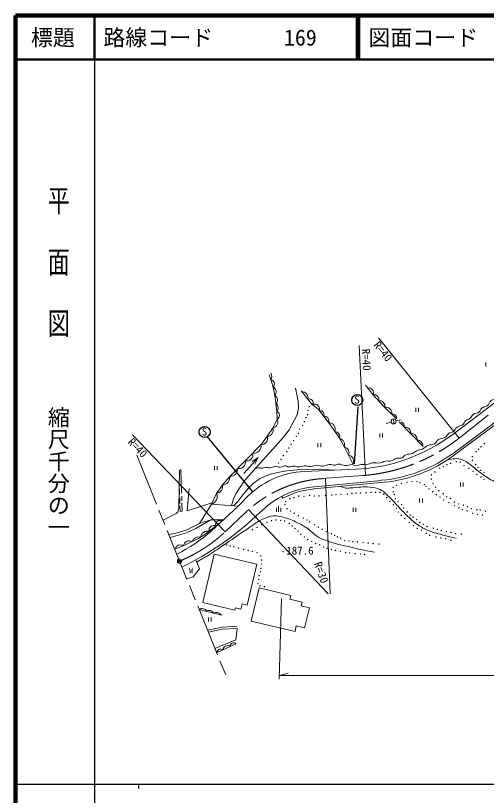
# Model space of a CAD drawing. Units: millimetres, scale not verified. Extents: x 40000 to 680000, y 20000 to 380000.
# Drawn here: x 40000 to 147268, y 202409 to 380000 of the extents above; entities that cross this region are included whole.
import ezdxf
from ezdxf.enums import TextEntityAlignment as Align

# ---------------------------------------------------------------- set-up
doc = ezdxf.new("R2010")
doc.units = ezdxf.units.MM
doc.header["$LTSCALE"] = 1000
doc.header["$PDMODE"] = 32
doc.header["$PDSIZE"] = 500
doc.linetypes.add('CHAIN', pattern=[18.5, 12, -1.5, 3.5, -1.5])
for name, color, linetype, lineweight in [('M-BGD', 7, 'Continuous', 13), ('M-BMK', 2, 'CHAIN', 13), ('M-BMK-SRVR', 3, 'Continuous', 25), ('M-STR-HTXT', 7, 'Continuous', 13), ('M-TTL', 2, 'Continuous', 140), ('M-TTL-BAND', 7, 'Continuous', 25), ('M-TTL-LINE', 7, 'Continuous', 50)]:
    doc.layers.add(name, color=color, linetype=linetype, lineweight=lineweight)
doc.layers.add('M-OTRS', color=6, linetype='Continuous')
doc.layers.add('M-TTL-TXT', color=7, linetype='Continuous')
doc.styles.add('@ＭＳ ゴシック', font='')
doc.styles.add('ＭＳ ゴシック', font='')
doc.styles.get('@ＭＳ ゴシック').set_extended_font_data('@MS Gothic')
doc.styles.get('ＭＳ ゴシック').set_extended_font_data('MS Gothic')

msp = doc.modelspace()

# ---------------------------------------------------------------- linework, layer by layer
at = {"layer": 'M-BGD'}
for p, q in [((141058, 283768), (122669, 306646)), ((119739, 275301), (118305, 304895)), ((147173, 300989), (147173, 300092)), ((149438, 292074), (139586, 284632)), ((131203, 290698), (131203, 289800)), ((131826, 290698), (131826, 289800)), ((125990, 288151), (126234, 287030)), ((126696, 287693), (127844, 287969)), ((151057, 288205), (139700, 279773)), ((151306, 288945), (139973, 280531)), ((124392, 287140), (125582, 287425)), ((132850, 281900), (127368, 287515)), ((87721, 262419), (66630, 284518)), ((123001, 284830), (123001, 283933)), ((123625, 284830), (123625, 283933)), ((108892, 282643), (108892, 281746)), ((109516, 282643), (109516, 281746)), ((92007, 275714), (95287, 279350)), ((95287, 279350), (93876, 278425)), ((95287, 279350), (94511, 277851)), ((85329, 277391), (85329, 276494)), ((85952, 277391), (85952, 276494)), ((77670, 276716), (77826, 271230)), ((105826, 276186), (117492, 276690)), ((77376, 270947), (77295, 273607)), ((123969, 273731), (107927, 272205)), ((123393, 274162), (108056, 272704)), ((111690, 248287), (110605, 274603)), ((141328, 273685), (141328, 272787)), ((141951, 273685), (141951, 272787)), ((77438, 268905), (77398, 270212)), ((77845, 270557), (77876, 269470)), ((91705, 269277), (92388, 270007)), ((100659, 270510), (100908, 270094)), ((132054, 269994), (132054, 269097)), ((132677, 269994), (132677, 269097)), ((90683, 268288), (84586, 262585)), ((90683, 268288), (91705, 269277)), ((94727, 266024), (97553, 268500)), ((99929, 266996), (99929, 268318)), ((111182, 248346), (93089, 267487)), ((99418, 267894), (99418, 266996)), ((100440, 267894), (100440, 266996)), ((116913, 267880), (116913, 266983)), ((117536, 267880), (117536, 266983)), ((87011, 243449), (81818, 244757)), ((83938, 242898), (83938, 242001)), ((84561, 242898), (84561, 242001)), ((90194, 236908), (85811, 234898))]:
    msp.add_line(p, q, dxfattribs=at)
at = {"layer": 'M-BGD', "lineweight": 25}
for p, q in [((117946, 290881), (117138, 277905)), ((83684, 284083), (94007, 271550))]:
    msp.add_line(p, q, dxfattribs=at)
at = {"layer": 'M-BGD'}
for points in [[(84604, 268720), (85743, 271174), (87210, 273226), (88851, 275119), (96001, 282374), (97431, 284267), (98651, 286201), (99597, 288115), (99534, 289945), (99050, 293478), (98609, 295665), (97746, 298209)], [(89224, 268392), (89646, 269974), (90154, 271075), (92017, 273869), (94895, 277171), (98621, 281235), (101076, 284029), (102346, 285637), (104124, 289109), (104463, 290633), (104378, 292157), (103785, 295120)], [(126785, 288181), (123715, 291163), (121457, 293637), (119733, 295824)], [(116827, 277935), (114907, 281702), (113688, 283926), (111332, 287286), (108975, 290270), (107451, 291569), (105026, 294514)], [(73594, 265058), (76609, 266575), (76983, 266977), (77217, 267781), (77334, 276506)], [(89637, 268363), (90625, 269311), (91761, 270888), (92903, 272215), (94156, 273430), (95586, 274468), (96689, 275066), (98072, 275552), (99689, 275945), (101792, 276300), (104138, 276533), (106577, 276646), (109213, 276674), (112758, 276485)], [(84745, 269022), (79104, 267225), (79510, 272270)], [(77889, 269014), (77944, 267113), (77495, 267043), (77454, 268371)], [(81902, 264345), (84604, 268720), (90683, 268288)], [(84485, 265201), (81902, 264345), (78835, 262809), (76578, 262164), (74901, 261832)], [(87337, 265158), (84485, 265201), (81050, 263159), (78975, 262220), (75188, 261123)], [(87337, 265158), (83368, 261979), (81700, 260942), (78209, 259231), (76251, 258499)], [(81103, 256061), (81868, 253978), (80494, 252197), (78992, 251731)], [(83723, 240052), (87111, 240760), (90448, 240956)], [(85413, 235880), (90172, 237830), (90452, 240391), (87041, 240250), (83917, 239574)]]:
    msp.add_lwpolyline(points, dxfattribs=at)
for points in [[(82644, 246314), (85273, 257355), (94949, 255051), (92732, 245740), (91625, 246003), (91345, 244827), (90067, 245131), (89935, 244578)], [(93687, 242104), (95492, 249685), (102724, 247963), (102516, 247091), (105256, 246439), (105050, 245573), (106942, 245123), (105851, 240539), (103959, 240989), (103659, 239730)]]:
    msp.add_lwpolyline(points, close=True, dxfattribs=at)
at = {"layer": 'M-BGD', "lineweight": 25}
for centre in [(117834, 292446), (83067, 285171)]:
    msp.add_circle(centre, 1250, dxfattribs=at)
at = {"layer": 'M-BGD'}
for centre, radius in [((106635, 290094), 53.3), ((106894, 290929), 53.3), ((106130, 288461), 53.3), ((106508, 289134), 53.3), ((126131, 287595), 574), ((104721, 285874), 53.3), ((105402, 286698), 53.3), ((105810, 287551), 53.3), ((103985, 284171), 53.3), ((104426, 284865), 53.3), ((102786, 282341), 53.3), ((103375, 283204), 53.3), ((146825, 282536), 53.3), ((101786, 280710), 53.3), ((102260, 281542), 53.3), ((144933, 280699), 53.3), ((145494, 281246), 53.3), ((146068, 281793), 53.3), ((100449, 278916), 53.3), ((101029, 279804), 53.3), ((144078, 279522), 53.3), ((99916, 278093), 53.3), ((137461, 277271), 53.3), ((138260, 277734), 53.3), ((139101, 278056), 53.3), ((140405, 278435), 53.3), ((141302, 278351), 53.3), ((142143, 277496), 53.3), ((144092, 278736), 53.3), ((144793, 277755), 53.3), ((145367, 277096), 53.3), ((134741, 275407), 53.3), ((135582, 276094), 53.3), ((136620, 276879), 53.3), ((143251, 276893), 53.3), ((144215, 276230), 53.3), ((145077, 275536), 53.3), ((145928, 276451), 53.3), ((146713, 275989), 53.3), ((127903, 273477), 53.3), ((129164, 273729), 53.3), ((130300, 273869), 53.3), ((131436, 273841), 53.3), ((132151, 273645), 53.3), ((134699, 274439), 53.3), ((146065, 274884), 53.3), ((146738, 274401), 53.3), ((125996, 272579), 53.3), ((126809, 273014), 53.3), ((133146, 273182), 53.3), ((133483, 272804), 53.3), ((134226, 272201), 53.3), ((135105, 273388), 53.3), ((135708, 272575), 53.3), ((136423, 271776), 53.3), ((102478, 269959), 53.3), ((103405, 270251), 53.3), ((104521, 270560), 53.3), ((105706, 270526), 53.3), ((106976, 270715), 53.3), ((108058, 270612), 53.3), ((109140, 270629), 53.3), ((110565, 270766), 53.3), ((112042, 270835), 53.3), ((113003, 270886), 53.3), ((114137, 270972), 53.3), ((115562, 271024), 53.3), ((116609, 271178), 53.3), ((117571, 271247), 53.3), ((118567, 271298), 53.3), ((119803, 271316), 53.3), ((121005, 271419), 53.3), ((122001, 271419), 53.3), ((122997, 271401), 53.3), ((123890, 271006), 53.3), ((124576, 270251), 53.3), ((126024, 271612), 53.3), ((126276, 270939), 53.3), ((126529, 269972), 53.3), ((135053, 271556), 53.3), ((135838, 270925), 53.3), ((136707, 270350), 53.3), ((137419, 271103), 53.3), ((138232, 270458), 53.3), ((139045, 270037), 53.3), ((101362, 268603), 53.3), ((101550, 269375), 53.3), ((125263, 269392), 53.3), ((126053, 268620), 53.3), ((127146, 269313), 53.3), ((127945, 268626), 53.3), ((137520, 269705), 53.3), ((138745, 269070), 53.3), ((139942, 269196), 53.3), ((139950, 268387), 53.3), ((140966, 268789), 53.3), ((142003, 268509), 53.3), ((142999, 268172), 53.3), ((101859, 267727), 53.3), ((102666, 267160), 53.3), ((103474, 266679), 53.3), ((126723, 267778), 53.3), ((127204, 266937), 53.3), ((128421, 267841), 53.3), ((129221, 266985), 53.3), ((141044, 267911), 53.3), ((141782, 267462), 53.3), ((142839, 267228), 53.3), ((143854, 267724), 53.3), ((144119, 266658), 53.3), ((145088, 267457), 53.3), ((145278, 266406), 53.3), ((145859, 267401), 53.3), ((147022, 267135), 53.3), ((97286, 264618), 53.3), ((98316, 264976), 53.3), ((99305, 265123), 53.3), ((100398, 265060), 53.3), ((101281, 264892), 53.3), ((104418, 266147), 53.3), ((105534, 265546), 53.3), ((106375, 265117), 53.3), ((106959, 264653), 53.3), ((127856, 266216), 53.3), ((128680, 265460), 53.3), ((129908, 266270), 53.3), ((130538, 265766), 53.3), ((131366, 265191), 53.3), ((132095, 264602), 53.3), ((146391, 266280), 53.3), ((93968, 262959), 53.3), ((95036, 263462), 53.3), ((96066, 264051), 53.3), ((102396, 264345), 53.3), ((103027, 263777), 53.3), ((103679, 263188), 53.3), ((108144, 264069), 53.3), ((108968, 263503), 53.3), ((109861, 262988), 53.3), ((129728, 264499), 53.3), ((130603, 263829), 53.3), ((131496, 263211), 53.3), ((132441, 262867), 53.3), ((132894, 264139), 53.3), ((133763, 263635), 53.3), ((135193, 263256), 53.3), ((136076, 263025), 53.3), ((104331, 262578), 53.3), ((104983, 261884), 53.3), ((105803, 261247), 53.3), ((110805, 262490), 53.3), ((111973, 262026), 53.3), ((112711, 261614), 53.3), ((113312, 261288), 53.3), ((133540, 262078), 53.3), ((134329, 261666), 53.3), ((135755, 261253), 53.3), ((136871, 261047), 53.3), ((136981, 262751), 53.3), ((138116, 262478), 53.3), ((139168, 262289), 53.3), ((140282, 262036), 53.3), ((141544, 261910), 53.3), ((88065, 259417), 53.3), ((106574, 260686), 53.3), ((107471, 260265), 53.3), ((108355, 259774), 53.3), ((109266, 259480), 53.3), ((114085, 260979), 53.3), ((114995, 260412), 53.3), ((115974, 260343), 53.3), ((116850, 260206), 53.3), ((117897, 260155), 53.3), ((119131, 259975), 53.3), ((120342, 259899), 53.3), ((121466, 259772), 53.3), ((122759, 259669), 53.3), ((137987, 260893), 53.3), ((139154, 260481), 53.3), ((88893, 259193), 53.3), ((89720, 259038), 53.3), ((90799, 258744), 53.3), ((91977, 258422), 53.3), ((93000, 258211), 53.3), ((93926, 258001), 53.3), ((95019, 257692), 53.3), ((100951, 257926), 53.3), ((110177, 258989), 53.3), ((110934, 258639), 53.3), ((111930, 258400), 53.3), ((112883, 258190), 53.3), ((113977, 258008), 53.3), ((115210, 257714), 53.3), ((116136, 257615), 53.3), ((117369, 257461), 53.3), ((95889, 256949), 53.3), ((96029, 255982), 53.3), ((118603, 257377), 53.3), ((119528, 257265), 53.3), ((95889, 254131), 53.3), ((95987, 255113), 53.3), ((95482, 252463), 53.3), ((95762, 253346), 53.3), ((95216, 250612), 53.3), ((95370, 251636), 53.3), ((95692, 250150), 53.3), ((96702, 249982), 53.3)]:
    msp.add_circle(centre, radius, dxfattribs=at)
for centre, radius, start, end in [((97163, 297838), 1226, 321.94193, 36.69487), ((97994, 296134), 957, 313.54811, 81.95448), ((98114, 294310), 1252, 318.34597, 64.48571), ((120482, 294113), 1086, 333.99915, 102.50969), ((98557, 292445), 1145, 311.13702, 64.45418), ((105208, 292941), 1430, 346.39283, 92.57122), ((121702, 292616), 1050, 341.27286, 103.46811), ((98684, 290619), 1149, 317.957, 57.00301), ((106968, 291863), 829, 325.77535, 116.51324), ((108134, 290403), 1103, 339.82053, 115.82774), ((122931, 291098), 1203, 345.30793, 101.23702), ((99149, 288968), 964, 297.73293, 66.21693), ((109373, 289180), 867, 333.1206, 103.50626), ((124363, 289492), 1328, 350.03898, 101.64216), ((98424, 287445), 1351, 277.03643, 29.73352), ((110265, 287663), 1132, 340.57704, 96.04982), ((125855, 288337), 943, 350.48784, 101.19331), ((97291, 285573), 1403, 272.77642, 22.26306), ((111362, 285802), 1485, 338.89831, 91.16057), ((126976, 286140), 1642, 3.37071, 53.31275), ((128745, 284983), 1261, 352.72696, 95.89772), ((95962, 283742), 1461, 267.95247, 17.08823), ((112667, 284068), 1201, 342.20798, 86.14883), ((115787, 316135), 39482, 272.47515, 307.06866), ((130067, 283403), 1422, 355.78306, 92.84162), ((113398, 282174), 1582, 342.61493, 74.85869), ((131539, 282079), 1220, 356.05193, 92.57275), ((94238, 282027), 1692, 262.18697, 8.64945), ((114749, 280486), 1226, 331.41114, 82.59704), ((92728, 279933), 1346, 252.72987, 18.10655), ((115686, 278591), 1316, 330.1016, 83.90658), ((120263, 307079), 33064, 275.43205, 306.59124), ((121000, 304960), 31371, 275.43205, 306.59124), ((90891, 278302), 1479, 257.30445, 13.53197), ((88986, 276700), 1588, 265.12276, 5.71366), ((106671, 256644), 19560, 92.47515, 136.90542), ((86968, 274958), 1889, 274.05037, 4.86224), ((85757, 272656), 1408, 271.59072, 17.25988), ((109955, 252740), 20054, 95.43205, 128.19869), ((109955, 252740), 19571, 95.43205, 117.53119), ((84058, 270523), 1884, 286.85173, 22.67608), ((49517, 313549), 65594, 295.64356, 313.56923), ((86571, 264021), 1029, 62.06723, 195.319), ((85100, 262851), 1017, 61.9884, 195.39783), ((58427, 293151), 40232, 297.05679, 310.55788), ((81742, 259666), 1606, 75.39495, 159.62656), ((83795, 260942), 1672, 78.7894, 170.4289), ((77547, 258309), 1135, 54.31301, 166.7234), ((79578, 259002), 1388, 61.70122, 170.50477), ((82583, 243913), 1053, 22.71712, 129.02203), ((84112, 243484), 1067, 25.03174, 126.70741), ((85694, 242728), 1356, 34.73888, 117.00027), ((88278, 235489), 1028, 53.1827, 176.07304), ((89633, 236415), 747, 41.27234, 187.9834), ((86718, 234823), 910, 54.03851, 175.21723)]:
    msp.add_arc(centre, radius, start, end, dxfattribs=at)
for points, knots in [([(94640, 276878), (94925, 276946), (95024, 276965), (95275, 276981), (95584, 277002), (95757, 276905), (96066, 276925), (96403, 276947), (96570, 277114), (96908, 277125), (97295, 277137), (97506, 276975), (97892, 277006), (98447, 277051), (98713, 277342), (99269, 277374), (99672, 277397), (99880, 277139), (100283, 277168), (100696, 277199), (100886, 277452), (101300, 277467), (101682, 277482), (101865, 277240), (102247, 277226), (102711, 277209), (102960, 277392), (103424, 277394), (103809, 277396), (104007, 277212), (104392, 277212), (104942, 277212), (105230, 277430), (105780, 277450), (106361, 277471), (106684, 277307), (107266, 277338), (107821, 277368), (108111, 277583), (108668, 277591), (109228, 277598), (109525, 277329), (110084, 277366), (110637, 277403), (110894, 277702), (111444, 277773), (111994, 277844), (112308, 277581), (112860, 277642), (113175, 277677), (113328, 277834), (113645, 277848), (114217, 277872), (114502, 277545), (115075, 277520), (115712, 277493), (116055, 277777), (116692, 277745), (117038, 277727), (117196, 277487), (117542, 277492), (117992, 277499), (118207, 277743), (118655, 277791), (119196, 277850), (119510, 277655), (120047, 277745), (120523, 277825), (120750, 278032), (121225, 278119), (121922, 278245), (122342, 278006), (123038, 278137), (123529, 278230), (123763, 278442), (124253, 278539), (124787, 278645), (125119, 278457), (125646, 278595), (126150, 278728), (126319, 279090), (126823, 279221), (127237, 279329), (127514, 279090), (127917, 279231), (128376, 279391), (128457, 279792), (128898, 279997), (129440, 280250), (129856, 280037), (130403, 280278), (130805, 280455), (130941, 280715), (131338, 280904), (131835, 281140), (132192, 281061), (132693, 281287), (133228, 281528), (133399, 281893), (133936, 282128), (134481, 282367), (134914, 282155), (135422, 282465), (135870, 282738), (135883, 283173), (136320, 283465), (136829, 283805), (137302, 283584), (137824, 283904), (138261, 284171), (138292, 284576), (138712, 284867), (139048, 285099), (139353, 285012), (139684, 285250), (140115, 285559), (140162, 285948), (140591, 286259), (141021, 286571), (141404, 286506), (141825, 286830), (142196, 287114), (142211, 287468), (142572, 287764), (142891, 288025), (143188, 287990), (143507, 288250), (143864, 288541), (143875, 288891), (144236, 289176), (144704, 289545), (145211, 289350), (145647, 289755), (145934, 290021), (145900, 290334), (146190, 290596), (146595, 290962), (147037, 290825), (147470, 291157), (147930, 291510), (147887, 292003), (148349, 292353), (148787, 292685), (149226, 292504), (149676, 292821), (150145, 293151), (150198, 293571), (150657, 293914), (151012, 294180), (151336, 294106), (151704, 294354), (152204, 294689), (152320, 295084), (152826, 295410), (153326, 295732), (153724, 295676), (154246, 295961), (154700, 296209), (154821, 296553), (155284, 296784), (155577, 296930), (155806, 296813), (156106, 296943), (156713, 297203), (156934, 297590), (157555, 297812), (157995, 297969), (158301, 297688), (158751, 297812), (159369, 297982), (159579, 298424), (160200, 298578), (160813, 298730), (161195, 298467), (161817, 298578), (162269, 298659), (162474, 298899), (162929, 298961), (163497, 299040), (163815, 298771), (164387, 298793), (164905, 298814), (165168, 299071), (165687, 299064), (166049, 299059), (166222, 298812), (166584, 298831), (167055, 298855), (167254, 299193), (167724, 299233), (168319, 299283), (168633, 298956), (169229, 298971), (169679, 298982), (169910, 299206), (170360, 299195), (170809, 299184), (171041, 298982), (171491, 298980), (171857, 298979), (172050, 299140), (172416, 299130), (172853, 299117), (173059, 298884), (173491, 298821), (173827, 298773), (174031, 298895), (174360, 298812), (174651, 298739), (174741, 298512), (175032, 298442), (175469, 298336), (175742, 298479), (176182, 298386), (176461, 298327), (176558, 298124), (176836, 298059), (177245, 297963), (177506, 298143), (177911, 298031), (178404, 297894), (178605, 297613), (179098, 297479), (179759, 297301), (180176, 297444), (180837, 297264), (181196, 297166), (181317, 296909), (181678, 296816), (182260, 296665), (182632, 296822), (183211, 296657), (183685, 296521), (183842, 296185), (184313, 296040), (184791, 295893), (185104, 296029), (185585, 295890), (186044, 295758), (186228, 295490), (186688, 295358), (187161, 295221), (187470, 295364), (187940, 295217), (188425, 295066), (188584, 294719), (189071, 294572), (189463, 294454), (189724, 294611), (190118, 294498), (190512, 294385), (190648, 294112), (191043, 294002), (191516, 293871), (191818, 294020), (192295, 293909), (192691, 293817), (192843, 293576), (193230, 293451), (193857, 293249), (194258, 293309), (194875, 293077), (195176, 292964), (195287, 292778), (195590, 292670), (195838, 292582), (196013, 292724), (196263, 292642), (196457, 292579), (196517, 292437), (196712, 292376), (196880, 292323), (196995, 292419), (197164, 292367), (197321, 292318), (197339, 292156), (197497, 292110), (197807, 292018), (198006, 292152), (198324, 292096), (198519, 292061), (198595, 291937), (198787, 291885), (199009, 291825), (199157, 291896), (199370, 291810), (199618, 291710), (199701, 291544), (199950, 291451), (200385, 291289), (200671, 291349), (201114, 291212), (201339, 291143), (201432, 291014), (201661, 290960), (201896, 290904), (202044, 290967), (202278, 290904), (202510, 290841), (202588, 290684), (202814, 290600), (203249, 290437), (203518, 290546), (204002, 290651)], [0, 0, 0, 0, 1, 1, 1, 2, 2, 2, 3, 3, 3, 4, 4, 4, 5, 5, 5, 6, 6, 6, 7, 7, 7, 8, 8, 8, 9, 9, 9, 10, 10, 10, 11, 11, 11, 12, 12, 12, 13, 13, 13, 14, 14, 14, 15, 15, 15, 16, 16, 16, 17, 17, 17, 18, 18, 18, 19, 19, 19, 20, 20, 20, 21, 21, 21, 22, 22, 22, 23, 23, 23, 24, 24, 24, 25, 25, 25, 26, 26, 26, 27, 27, 27, 28, 28, 28, 29, 29, 29, 30, 30, 30, 31, 31, 31, 32, 32, 32, 33, 33, 33, 34, 34, 34, 35, 35, 35, 36, 36, 36, 37, 37, 37, 38, 38, 38, 39, 39, 39, 40, 40, 40, 41, 41, 41, 42, 42, 42, 43, 43, 43, 44, 44, 44, 45, 45, 45, 46, 46, 46, 47, 47, 47, 48, 48, 48, 49, 49, 49, 50, 50, 50, 51, 51, 51, 52, 52, 52, 53, 53, 53, 54, 54, 54, 55, 55, 55, 56, 56, 56, 57, 57, 57, 58, 58, 58, 59, 59, 59, 60, 60, 60, 61, 61, 61, 62, 62, 62, 63, 63, 63, 64, 64, 64, 65, 65, 65, 66, 66, 66, 67, 67, 67, 68, 68, 68, 69, 69, 69, 70, 70, 70, 71, 71, 71, 72, 72, 72, 73, 73, 73, 74, 74, 74, 75, 75, 75, 76, 76, 76, 77, 77, 77, 78, 78, 78, 79, 79, 79, 80, 80, 80, 81, 81, 81, 82, 82, 82, 83, 83, 83, 84, 84, 84, 85, 85, 85, 86, 86, 86, 87, 87, 87, 88, 88, 88, 89, 89, 89, 90, 90, 90, 91, 91, 91, 92, 92, 92, 93, 93, 93, 94, 94, 94, 95, 95, 95, 96, 96, 96, 97, 97, 97, 98, 98, 98, 99, 99, 99, 100, 100, 100, 101, 101, 101, 101]), ([(138600, 278821), (139229, 279007), (139479, 279067), (140058, 279092), (140755, 279122), (141181, 279099), (141824, 278830), (142555, 278525), (142897, 278213), (143544, 277755), (144679, 276952), (145193, 276336), (146343, 275554), (147564, 274725), (148256, 274240), (149617, 273669), (150518, 273290), (151078, 273228), (152004, 272916), (153485, 272417), (154283, 272051), (155754, 271523), (156769, 271158), (157093, 271043), (158358, 270605)], [0, 0, 0, 0, 1, 1, 1, 2, 2, 2, 3, 3, 3, 4, 4, 4, 5, 5, 5, 6, 6, 6, 7, 7, 7, 8, 8, 8, 8]), ([(114053, 272788), (114425, 272609), (114573, 272555), (114925, 272471), (115430, 272350), (115734, 272414), (116253, 272425), (117195, 272446), (117716, 272583), (118657, 272631), (119474, 272673), (119940, 272730), (120752, 272631), (121667, 272520), (122231, 272498), (123041, 272059), (123939, 271572), (124326, 271111), (125079, 270422), (126257, 269343), (126768, 268589), (127884, 267445), (128675, 266634), (129103, 266162), (129944, 265402), (130574, 264834), (130921, 264499), (131627, 264028), (132525, 263429), (133067, 263136), (134065, 262723), (135426, 262161), (136245, 261991), (137671, 261625), (138724, 261354), (139084, 261271), (140384, 261006)], [0, 0, 0, 0, 1, 1, 1, 2, 2, 2, 3, 3, 3, 4, 4, 4, 5, 5, 5, 6, 6, 6, 7, 7, 7, 8, 8, 8, 9, 9, 9, 10, 10, 10, 11, 11, 11, 12, 12, 12, 12]), ([(121769, 257807), (119063, 258323), (118322, 258465), (116137, 258992), (113954, 259518), (112693, 259714), (110591, 260503), (109788, 260804), (109342, 261008), (108616, 261464), (107875, 261931), (107609, 262394), (106899, 262907), (105914, 263619), (105333, 263992), (104238, 264521), (102991, 265122), (102269, 265450), (100924, 265774), (100101, 265972), (99621, 266135), (98777, 266066), (97750, 265982), (97199, 265703), (96253, 265293), (94731, 264634), (94067, 263906), (92682, 262992), (90533, 261575), (89361, 260732), (87221, 259301), (85818, 258362), (85053, 257800), (83616, 256914), (82718, 256361), (82420, 256180), (81296, 255535)], [0, 0, 0, 0, 1, 1, 1, 2, 2, 2, 3, 3, 3, 4, 4, 4, 5, 5, 5, 6, 6, 6, 7, 7, 7, 8, 8, 8, 9, 9, 9, 10, 10, 10, 11, 11, 11, 12, 12, 12, 12])]:
    msp.add_open_spline(points, degree=3, knots=knots, dxfattribs=at)
at = {"layer": 'M-BMK'}
for p, q in [((141467, 284092), (147644, 289038)), ((67599, 279857), (87864, 229831)), ((109812, 274543), (119002, 275239)), ((87850, 262540), (92323, 266786))]:
    msp.add_line(p, q, dxfattribs=at)
for centre, radius, start, end in [((115916, 316002), 40880, 274.32985, 308.68536), ((111966, 246093), 28532, 94.32985, 133.50822), ((64470, 287208), 33987, 292.28813, 313.46563)]:
    msp.add_arc(centre, radius, start, end, dxfattribs=at)
at = {"layer": 'M-BMK-SRVR', "lineweight": 13}
msp.add_circle((77360, 255760), 500, dxfattribs=at)
at = {"layer": 'M-BMK-SRVR'}
msp.add_point((77360, 255760), dxfattribs=at)
at = {"layer": 'M-OTRS'}
msp.add_point((77360, 255760), dxfattribs=at)
at = {"layer": 'M-STR-HTXT'}
for p, q in [((100601, 247178), (100083, 228866)), ((100107, 229726), (102107, 230226)), ((100107, 229726), (229282, 229726))]:
    msp.add_line(p, q, dxfattribs=at)
at = {"layer": 'M-TTL'}
for p, q in [((40000, 380000), (40000, 20000)), ((680000, 380000), (40000, 380000))]:
    msp.add_line(p, q, dxfattribs=at)
at = {"layer": 'M-TTL-BAND'}
for p, q in [((58000, 370000), (58000, 20000)), ((40000, 205000), (579000, 205000)), ((68000, 205000), (68000, 204000))]:
    msp.add_line(p, q, dxfattribs=at)
at = {"layer": 'M-TTL-LINE'}
for p, q in [((58000, 380000), (58000, 370000)), ((117750, 380000), (117750, 370000)), ((118250, 380000), (118250, 370000)), ((40000, 370000), (680000, 370000))]:
    msp.add_line(p, q, dxfattribs=at)

# ---------------------------------------------------------------- texts
at = {"layer": 'M-BGD', "style": 'ＭＳ ゴシック'}
for s, rotation, p in [('R=40', 308.793, (121001, 304550)), ('R=40', 272.774, (118361, 304057)), ('R=40', 313.664, (65034, 282379)), ('R=30', 289.352, (107447, 255039))]:
    msp.add_text(s, height=1833, rotation=rotation, dxfattribs=at).set_placement(p, align=Align.BOTTOM_LEFT)
for s, height, p in [('S', 1833, (117155, 291072)), ('S', 1833, (82389, 283797)), ('187.6', 1833, (101673, 256694)), ('W', 1320, (79540, 252576))]:
    msp.add_text(s, height=height, dxfattribs=at).set_placement(p, align=Align.BOTTOM_LEFT)
at = {"layer": 'M-TTL-BAND', "style": '@ＭＳ ゴシック', "width": 1.4}
msp.add_text('平  面  図', height=3666, rotation=270, dxfattribs=at).set_placement((49777, 306475), align=Align.MIDDLE_RIGHT)
at = {"layer": 'M-TTL-BAND', "style": '@ＭＳ ゴシック'}
msp.add_text('縮尺千分の一', height=3666, rotation=270, dxfattribs=at).set_placement((49777, 261030), align=Align.MIDDLE_RIGHT)
at = {"layer": 'M-TTL-TXT', "style": 'ＭＳ ゴシック'}
msp.add_text('標題', height=3666, dxfattribs=at).set_placement((48500, 375000), align=Align.MIDDLE_CENTER)
for s, p in [('路線コード', (60000, 375000)), ('169', (101142, 375000)), ('図面コード', (120380, 375000))]:
    msp.add_text(s, height=3666, dxfattribs=at).set_placement(p, align=Align.MIDDLE_LEFT)

doc.saveas('drawing.dxf')
